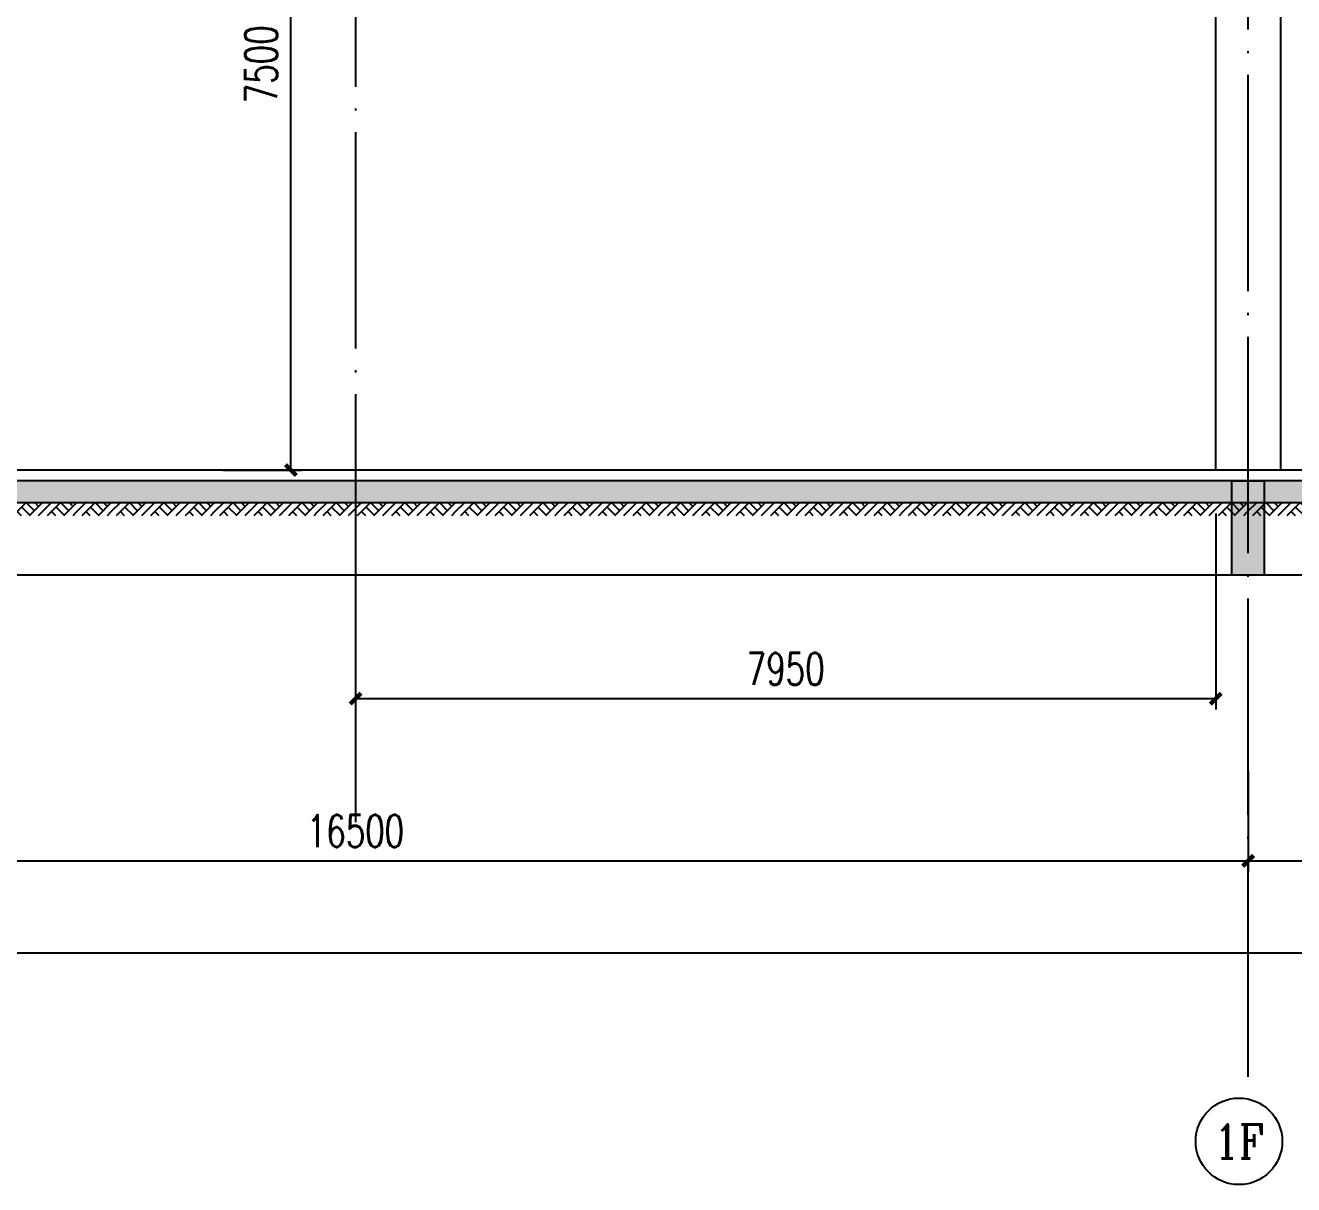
# Model space of a CAD drawing. Extents: x -1899985 to -450366, y 556196 to 2151267.
# Drawn here: x -1747411 to -1735690, y 561653 to 572368 of the extents above; entities that cross this region are included whole.
import ezdxf
from ezdxf.enums import TextEntityAlignment as Align

# ---------------------------------------------------------------- set-up
doc = ezdxf.new("R2010")
doc.units = 0
doc.header["$LTSCALE"] = 1000
doc.header["$MEASUREMENT"] = 0
doc.linetypes.add('__DASH', pattern=[0.35, 0.25, -0.1])
doc.linetypes.add('DOTE', pattern=[2.42, 2, -0.2, 0.02, -0.2])
doc.layers.get('Defpoints').update_dxf_attribs({"color": 210})
for name, color, linetype in [('A-AXIS-D', 1, 'Continuous'), ('A-AXIS-DOTE', 14, 'DOTE'), ('A-AXIS-SYMB', 3, 'Continuous'), ('A-HATCH-1', 252, 'Continuous'), ('A-LIN-V', 9, 'Continuous'), ('A-SFCE', 30, 'Continuous'), ('AS-COLN', 6, 'Continuous'), ('COLUMN', 9, 'Continuous'), ('PUB_HATCH', 8, 'Continuous'), ('PUB_TEXT', 7, 'Continuous'), ('建-尺寸', 3, 'Continuous')]:
    doc.layers.add(name, color=color, linetype=linetype)
doc.styles.add('_TCH_AXIS', font='COMPLEX', dxfattribs={"bigfont": 'GBCBIG'})
doc.styles.add('_TCH_DIM_T3', font='SIMPLEX', dxfattribs={"width": 0.705882, "bigfont": 'GBCBIG'})
doc.styles.add('A-DIM_T3', font='SIMPLEX', dxfattribs={"width": 0.705882, "bigfont": 'GBCBIG'})
doc.dimstyles.new('_TCH_ARCH&&100', dxfattribs={"dimtxt": 297.5, "dimasz": 100, "dimexe": 100, "dimexo": 100, "dimgap": 126.25, "dimtad": 1, "dimdec": 0, "dimzin": 0, "dimdsep": 46, "dimtxsty": '_TCH_DIM_T3', "dimblk": 'ARCHTICK', "dimcen": 0.09, "dimclrt": 7, "dimazin": 2, "dimtfac": 1, "dimtdec": 0, "dimtix": 1, "dimtmove": 2, "dimatfit": 3, "dimfxl": 0, "dimtolj": 1, "dimtzin": 0, "dimarcsym": 0})
doc.dimstyles.new('A-DIM&&100', dxfattribs={"dimtxt": 297.5, "dimasz": 100, "dimexe": 100, "dimexo": 100, "dimgap": 126.25, "dimtad": 1, "dimdec": 0, "dimzin": 0, "dimdsep": 46, "dimtxsty": 'A-DIM_T3', "dimblk": 'ARCHTICK', "dimcen": 0.09, "dimclrt": 7, "dimazin": 2, "dimtfac": 1, "dimtdec": 0, "dimtix": 1, "dimtmove": 2, "dimatfit": 3, "dimfxl": 0, "dimtolj": 1, "dimtzin": 0, "dimarcsym": 0})

# ---------------------------------------------------------------- blocks, each defined once
blk = doc.blocks.new('G$C845E5159')
at = {"layer": 'COLUMN'}
for points in [[(300, 700), (300, -11000), (-300, -11000), (-300, 700), (300, 700)], [(16800, 700), (16800, -11000), (16200, -11000), (16200, 700), (16800, 700)]]:
    blk.add_lwpolyline(points, dxfattribs=at)
blk = doc.blocks.new('_ArchTick')
at = {"color": 0, "linetype": 'ByBlock', "const_width": 0.4}
blk.add_lwpolyline([(-0.5, -0.5), (0.5, 0.5)], dxfattribs=at)
blk = doc.blocks.new('*D492')
at = {"layer": 'Defpoints', "color": 0}
for p in [(-1570355, 567332), (-1562405, 567332), (-1562405, 565520)]:
    blk.add_point(p, dxfattribs=at)
at = {"layer": '建-尺寸', "color": 0, "lineweight": -2}
for p, q in [((-1570355, 567232), (-1570355, 565420)), ((-1562405, 567232), (-1562405, 565420)), ((-1570355, 565520), (-1562405, 565520))]:
    blk.add_line(p, q, dxfattribs=at)
at = {"layer": '建-尺寸', "color": 0, "lineweight": -2, "xscale": 100, "yscale": 100, "zscale": 100, "rotation": 180}
blk.add_blockref('_ArchTick', (-1570355, 565520), dxfattribs=at)
at = {"layer": '建-尺寸', "color": 0, "lineweight": -2, "xscale": 100, "yscale": 100, "zscale": 100}
blk.add_blockref('_ArchTick', (-1562405, 565520), dxfattribs=at)
at = {"layer": '建-尺寸', "color": 7, "insert": (-1566380, 565795), "char_height": 297.5, "attachment_point": 5, "style": 'A-DIM_T3'}
blk.add_mtext('\\A1;7950', dxfattribs=at)
blk = doc.blocks.new('*D493')
at = {"layer": 'A-LIN-V', "color": 0, "lineweight": -2}
for p, q in [((-1571581, 575133), (-1570852, 575133)), ((-1570952, 567632), (-1570952, 575133)), ((-1571581, 567632), (-1570852, 567632))]:
    blk.add_line(p, q, dxfattribs=at)
at = {"layer": 'Defpoints', "color": 0}
for p in [(-1571681, 575133), (-1570952, 575133), (-1571681, 567632)]:
    blk.add_point(p, dxfattribs=at)
at = {"layer": 'A-LIN-V', "color": 0, "lineweight": -2, "xscale": 100, "yscale": 100, "zscale": 100}
for p, rotation in [((-1570952, 575133), 90), ((-1570952, 567632), 270)]:
    blk.add_blockref('_ArchTick', p, dxfattribs=dict(at, rotation=rotation))
at = {"layer": 'A-LIN-V', "color": 7, "insert": (-1571227, 571383), "char_height": 297.5, "attachment_point": 5, "rotation": 90, "style": '_TCH_DIM_T3'}
blk.add_mtext('\\A1;7500', dxfattribs=at)
blk = doc.blocks.new('*D393')
at = {"layer": 'A-AXIS-D', "color": 0, "lineweight": -2}
for p, q in [((-1780210, 565475), (-1780210, 563696)), ((-1653710, 565475), (-1653710, 563696)), ((-1780210, 563796), (-1653710, 563796))]:
    blk.add_line(p, q, dxfattribs=at)
at = {"layer": 'Defpoints', "color": 0}
for p in [(-1780210, 565575), (-1653710, 565575), (-1653710, 563796)]:
    blk.add_point(p, dxfattribs=at)
at = {"layer": 'A-AXIS-D', "color": 0, "lineweight": -2, "xscale": 100, "yscale": 100, "zscale": 100, "rotation": 180}
blk.add_blockref('_ArchTick', (-1780210, 563796), dxfattribs=at)
at = {"layer": 'A-AXIS-D', "color": 0, "lineweight": -2, "xscale": 100, "yscale": 100, "zscale": 100}
blk.add_blockref('_ArchTick', (-1653710, 563796), dxfattribs=at)
at = {"layer": 'A-AXIS-D', "color": 7, "insert": (-1716960, 564071), "char_height": 297.5, "attachment_point": 5, "style": '_TCH_DIM_T3'}
blk.add_mtext('\\A1;126500', dxfattribs=at)
blk = doc.blocks.new('*D456')
at = {"layer": 'A-AXIS-D', "color": 0, "lineweight": -2}
for p, q in [((-1752610, 565475), (-1752610, 564546)), ((-1736110, 565475), (-1736110, 564546)), ((-1752610, 564646), (-1736110, 564646))]:
    blk.add_line(p, q, dxfattribs=at)
at = {"layer": 'Defpoints', "color": 0}
for p in [(-1752610, 565575), (-1736110, 565575), (-1736110, 564646)]:
    blk.add_point(p, dxfattribs=at)
at = {"layer": 'A-AXIS-D', "color": 0, "lineweight": -2, "xscale": 100, "yscale": 100, "zscale": 100, "rotation": 180}
blk.add_blockref('_ArchTick', (-1752610, 564646), dxfattribs=at)
at = {"layer": 'A-AXIS-D', "color": 0, "lineweight": -2, "xscale": 100, "yscale": 100, "zscale": 100}
blk.add_blockref('_ArchTick', (-1736110, 564646), dxfattribs=at)
at = {"layer": 'A-AXIS-D', "color": 7, "insert": (-1744360, 564921), "char_height": 297.5, "attachment_point": 5, "style": '_TCH_DIM_T3'}
blk.add_mtext('\\A1;16500', dxfattribs=at)
blk = doc.blocks.new('*D457')
at = {"layer": 'A-AXIS-D', "color": 0, "lineweight": -2}
for p, q in [((-1736110, 565475), (-1736110, 564546)), ((-1719610, 565475), (-1719610, 564546)), ((-1736110, 564646), (-1719610, 564646))]:
    blk.add_line(p, q, dxfattribs=at)
at = {"layer": 'Defpoints', "color": 0}
for p in [(-1736110, 565575), (-1719610, 565575), (-1719610, 564646)]:
    blk.add_point(p, dxfattribs=at)
at = {"layer": 'A-AXIS-D', "color": 0, "lineweight": -2, "xscale": 100, "yscale": 100, "zscale": 100, "rotation": 180}
blk.add_blockref('_ArchTick', (-1736110, 564646), dxfattribs=at)
at = {"layer": 'A-AXIS-D', "color": 0, "lineweight": -2, "xscale": 100, "yscale": 100, "zscale": 100}
blk.add_blockref('_ArchTick', (-1719610, 564646), dxfattribs=at)
at = {"layer": 'A-AXIS-D', "color": 7, "insert": (-1727860, 564921), "char_height": 297.5, "attachment_point": 5, "style": '_TCH_DIM_T3'}
blk.add_mtext('\\A1;16500', dxfattribs=at)
blk = doc.blocks.new('$LinePat$素土夯实')
at = {"color": 0}
for p, q in [((0, -210), (210, 0)), ((120, -300), (420, 0)), ((420, 0), (608, -188)), ((495, -300), (795, 0)), ((615, 0), (705, -90)), ((210, -210), (300, -300)), ((315, -105), (502, -293)), ((705, -300), (795, -210))]:
    blk.add_line(p, q, dxfattribs=at)
blk = doc.blocks.new('b234swerwr')
at = {"layer": 'A-AXIS-DOTE', "color": 4}
blk.add_line((-1570355.4, 578015), (-1570355.4, 564377.5), dxfattribs=at)
at = {"layer": 'A-LIN-V', "color": 2}
dim = blk.add_aligned_dim(p1=(-1571680.8, 567632.5), p2=(-1571680.8, 575132.9), distance=-728.4, dimstyle='_TCH_ARCH&&100', dxfattribs=at)
dim.commit()
dim.dimension.update_dxf_attribs({"geometry": '*D493', "text_midpoint": (-1571227.4, 571382.7)})
at = {"layer": '建-尺寸', "color": 4}
dim = blk.add_aligned_dim(p1=(-1570355.4, 567332.5), p2=(-1562405.4, 567332.5), distance=-1812.5, dimstyle='A-DIM&&100', dxfattribs=at)
dim.commit()
dim.dimension.update_dxf_attribs({"geometry": '*D492', "text_midpoint": (-1566380.4, 565795)})

msp = doc.modelspace()

# ---------------------------------------------------------------- hatches: boundary and pattern name
at = {"layer": 'A-HATCH-1'}
h = msp.add_hatch(dxfattribs=at)
h.set_pattern_fill('混凝土', color=256, scale=50)
h.set_pattern_definition([(50, (0, 0), (358.63009, -31.376067), [37.5, -412.5]), (355, (0, 0), (-69.37567, 376.09607), [30, -330]), (100.4514, (29.9, -2.6), (289.25469, 344.71977), [31.870095, -350.571056]), (46.1842, (0, 100), (533.62052, -82.75951), [56.25, -618.75]), (96.6356, (44.47, 93.1), (467.33135, 487.05894), [47.80514, -525.8565]), (351.1842, (0, 100), (467.33097, 487.0593), [45, -495]), (21, (50, 75), (298.453526, -201.309445), [37.5, -412.5]), (326, (50, 75), (121.657666, 362.57502), [30, -330]), (71.4514, (74.87, 58.22), (420.111314, 161.26525), [31.870095, -350.571056]), (37.5, (0, 0), (6.079928, 166.446927), [0, -326, 0, -335, 0, -331.25]), (7.5, (0, 0), (131.534769, 197.205856), [0, -191, 0, -318.5, 0, -126.25]), (327.5, (-111.5, 0), (266.911218, -11.277436), [0, -125, 0, -390, 0, -517.5]), (317.5, (-161.5, 0), (291.593085, 50.05249), [0, -162.5, 0, -259, 0, -367.5])])
h.paths.add_polyline_path([(-1669610.4, 567957.5), (-1669610.4, 568157.5), (-1779710.4, 568157.5), (-1779710.4, 567957.5)])
h.paths.add_polyline_path([(-1669510.4, 567957.5), (-1669510.4, 568157.5), (-1669610.4, 568157.5), (-1669610.4, 567957.5)])
at = {"layer": 'PUB_HATCH'}
msp.add_hatch(color=256, dxfattribs=at).paths.add_polyline_path([(-1735960.4, 567290), (-1735960.4, 568157.5), (-1736260.4, 568157.5), (-1736260.4, 567290)])

# ---------------------------------------------------------------- linework, layer by layer
at = {"layer": 'A-AXIS-D'}
msp.add_circle((-1736195.3, 562053), 400, dxfattribs=at)
at = {"layer": 'A-AXIS-DOTE'}
msp.add_line((-1736110.4, 562650.6), (-1736110.4, 585146), dxfattribs=at)
at = {"layer": 'A-AXIS-DOTE', "linetype": '__DASH', "ltscale": 2}
msp.add_line((-1647680.2, 568257.5), (-1785568.2, 568257.5), dxfattribs=at)
at = {"layer": 'A-AXIS-SYMB'}
msp.add_lwpolyline([(-1780738.3, 567290), (-1717102.4, 567290), (-1717026, 567500), (-1716951.9, 567080), (-1716877.4, 567290), (-1653241.5, 567290)], dxfattribs=at)
at = {"layer": 'A-SFCE'}
msp.add_line((-1703410.4, 568257.5), (-1752286.9, 568257.5), dxfattribs=at)
at = {"layer": 'AS-COLN'}
for p, q in [((-1736260.4, 567290), (-1736260.4, 568157.5)), ((-1736260.4, 568157.5), (-1735960.4, 568157.5)), ((-1735960.4, 567290), (-1735960.4, 568157.5)), ((-1736260.4, 567290), (-1735960.4, 567290))]:
    msp.add_line(p, q, dxfattribs=at)
msp.add_lwpolyline([(-1669610.4, 568157.5), (-1779710.4, 568157.5), (-1779710.4, 567957.5), (-1669610.4, 567957.5)], dxfattribs=at)

# ---------------------------------------------------------------- block references
at = {"layer": 'A-HATCH-1', "xscale": 0.4002617515003185, "yscale": 0.4, "zscale": 0.4, "rotation": 359.9999999999999}
for p in [(-1747571.4, 567957.5), (-1747253.2, 567957.5), (-1746935, 567957.5), (-1746616.8, 567957.5), (-1746298.5, 567957.5), (-1745980.3, 567957.5), (-1745662.1, 567957.5), (-1745343.9, 567957.5), (-1745025.7, 567957.5), (-1744707.5, 567957.5), (-1744389.3, 567957.5), (-1744071.1, 567957.5), (-1743752.9, 567957.5), (-1743434.7, 567957.5), (-1743116.5, 567957.5), (-1742798.3, 567957.5), (-1742480.1, 567957.5), (-1742161.8, 567957.5), (-1741843.6, 567957.5), (-1741525.4, 567957.5), (-1741207.2, 567957.5), (-1740889, 567957.5), (-1740570.8, 567957.5), (-1740252.6, 567957.5), (-1739934.4, 567957.5), (-1739616.2, 567957.5), (-1739298, 567957.5), (-1738979.8, 567957.5), (-1738661.6, 567957.5), (-1738343.3, 567957.5), (-1738025.1, 567957.5), (-1737706.9, 567957.5), (-1737388.7, 567957.5), (-1737070.5, 567957.5), (-1736752.3, 567957.5), (-1736434.1, 567957.5), (-1736115.9, 567957.5), (-1735797.7, 567957.5)]:
    msp.add_blockref('$LinePat$素土夯实', p, dxfattribs=at)
at = {"layer": 'A-LIN-V'}
for name, p in [('G$C845E5159', (-1752610.4, 579257.5)), ('G$C845E5159', (-1736110.4, 579257.5)), ('b234swerwr', (-174005, 625))]:
    msp.add_blockref(name, p, dxfattribs=at)

# ---------------------------------------------------------------- texts
at = {"layer": 'PUB_TEXT', "style": '_TCH_AXIS'}
msp.add_text('1F', height=314.07, dxfattribs=at).set_placement((-1736427.1, 561896), (-1735963.5, 561896), align=Align.FIT)

# ---------------------------------------------------------------- dimensions: what is measured, and where the dimension line sits
at = {"layer": 'A-AXIS-D'}
for base, p1, p2, picture, middle in [((-1653710.4, 563795.6), (-1780210.4, 565575), (-1653710.4, 565575), '*D393', (-1716960.4, 564070.6)), ((-1736110.4, 564645.6), (-1752610.4, 565575), (-1736110.4, 565575), '*D456', (-1744360.4, 564920.6)), ((-1719610.4, 564645.6), (-1736110.4, 565575), (-1719610.4, 565575), '*D457', (-1727860.4, 564920.6))]:
    dim = msp.add_linear_dim(base=base, p1=p1, p2=p2, angle=0, dimstyle='_TCH_ARCH&&100', override={"dimgap": 0}, dxfattribs=at)
    dim.commit()
    dim.dimension.update_dxf_attribs({"geometry": picture, "text_midpoint": middle, "dimtype": 129})

doc.saveas('drawing.dxf')
